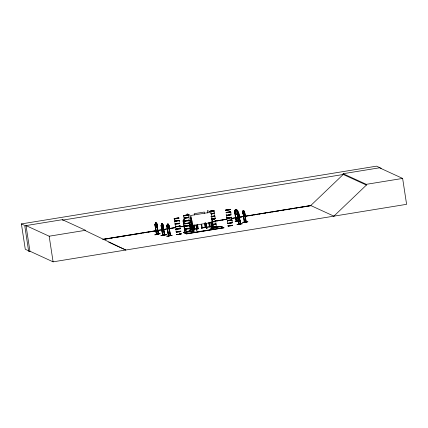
<?xml version="1.0" encoding="UTF-8"?>
<svg xmlns="http://www.w3.org/2000/svg" width="428" height="428" viewBox="0 0 428 428"><rect width="100%" height="100%" fill="white"/><g stroke="black" fill="none" stroke-linecap="round" stroke-linejoin="round"><path stroke-width="0.64" d="M175.448 221.041L174.533 221.051L174.18 218.649M176.315 226.674L175.341 226.642L175.196 224.197M179.519 223.063L175.122 223.876L174.79 222.683M175.566 226.808L175.378 226.449L175.849 226.289M176.245 229.13L175.769 229.344L180.546 228.734L175.994 229.376M180.905 231.066L176.181 231.832L176.657 231.618M177.09 234.432L176.561 234.619L180.867 234.095M178.888 217.991L174.645 218.729M178.92 218.173L178.449 218.387M178.893 217.932L178.444 218.248M180.081 225.738L179.22 226.321L175.566 226.797M179.225 226.332L180.145 226.155L178.064 226.626M179.974 226.139L180.118 225.898L177.443 226.546M180.477 228.263L175.753 229.034L176.229 228.82M188.218 217.461L188.695 217.296L188.352 215L183.612 215.675L186.886 214.974M183.66 215.91L185.961 215.37M188.224 217.461L183.97 218.018L183.623 215.616M184.875 220.837L189.181 220.206L184.415 221.126L189.192 220.516L188.283 220.832L184.479 221.233M185.757 223.737L184.843 223.737L184.816 223.416M190.176 228.006L185.629 228.745M188.336 214.893L185.768 215.343M188.946 218.885L188.957 220.169M189.518 222.699L189.577 223.031L188.122 223.4M190.738 230.681L189.855 231.157L186.212 231.634M210.228 211.357L209.308 211.379L213.567 210.587M214.032 210.597L211.833 211.202M210.581 213.706C212.614 214.011 216.397 212.721 213.556 210.587M214.642 214.583L214.813 215.803L211.009 216.504M211.582 216.761L214.893 216.22L211.619 216.921M211.983 219.28L211.443 219.345L215.241 218.473M215.878 223.71L215.862 222.565M212.218 227.332L216.301 226.573L216.113 224.202L211.496 224.684M216.301 226.669L216.44 226.385M225.636 210.357L226.546 210.041M229.413 209.752L225.599 210.207L230.152 209.329M226.979 218.12L226.61 215.61M226.792 217.863L226.819 218.194L227.733 218.184M232.153 222.453L227.594 223.245L227.407 220.789M228.012 225.845C228.803 226.348 232.516 225.802 232.548 225.112M230.307 209.346L229.413 209.763M234.913 211.132L236.556 221.281L236.342 220.944M237.829 212.78L237.492 210.758M242.756 211.978C243.537 207.992 242.483 213.347 243.767 214.144L244.158 214.144C244.415 213.117 244.549 210.18 243.083 210.357L242.917 211.951M240.445 223.807L236.989 224.486L240.429 223.635M240.37 223.828L240.493 224.181L238.744 213.968M246.041 221.576L242.681 222.383M186.244 230.66L184.639 230.895L183.12 220.741L183.398 220.698M196.404 229.702L196.955 230.12L196.409 229.681M158.028 234.458L154.754 234.811L158.141 234.437M160.907 235.737L164.299 235.373L160.976 235.512M170.012 235.678L166.669 236.245L169.948 235.908M242.927 211.908L244.532 222.121L244.393 221.725M155.257 224.363L156.787 234.539L156.605 234.18M161.41 225.299L162.929 235.475M162.988 224.844L163.4 226.423L162.961 228.22L162.298 228.413L161.399 226.99L162.335 228.408L162.993 228.215M184.468 219.623L184.452 221.281M237.144 214.037L237.503 212.406L238.107 212.411L238.926 214.032M239.166 215.616L238.808 217.242L239.188 215.626M244.805 213.572L244.42 215.182L243.821 215.182L242.981 213.577L242.772 211.956M244.784 213.556L244.404 215.145M156.787 223.807L158.371 234.089L156.434 234.614L154.909 224.459L156.557 234.603L154.995 224.443L155.439 222.646L156.097 222.453L156.98 223.898L157.247 225.486L156.841 227.279L156.14 227.477L155.241 226.054M156.841 227.279L157.183 225.481M162.549 235.175C162.854 235.068 162.373 235.619 164.662 234.988L163.121 224.812L162.223 223.395L161.559 223.582L161.153 225.379L162.817 235.491M161.597 223.582L161.404 225.267M168.579 235.994L166.909 225.882L167.316 224.09L168.017 223.892L168.916 225.315L169.162 226.926L168.755 228.723L168.054 228.916L167.155 227.493M166.936 225.893L167.353 224.085L167.476 227.006L168.054 227.835L168.482 227.712L168.755 226.637L168.011 223.94M184.094 218.997L183.901 221.87L184.88 222.71M210.501 226.583L211.774 226.68M210.49 226.615L211.93 226.46M210.656 226.53L211.924 226.647M184.8 223.55L185.319 223.764M211.737 227.316L212.229 227.102M226.749 218.039L228.236 217.847M193.312 231.912L192.793 231.687L193.467 231.698M192.958 231.65L193.52 231.901M194.729 229.205L193.847 229.082M202.037 228.231L201.46 227.819M205.67 227.161L206.194 227.364L205.675 227.145L205.82 227.616L205.269 227.177L205.82 227.616M184.752 230.692L184.131 231.115L184.912 230.644M184.297 231.056L185.014 230.451L185.073 230.826L184.896 230.489M156.841 225.192L156.562 226.273L156.134 226.396L155.557 225.561L155.418 222.683L156.097 222.496L156.653 223.988L158.344 234.095L156.937 223.903L158.488 234.052L156.659 234.555M238.401 213.989L237.877 210.827L236.507 209.34L235.389 209.458L234.533 211.186L234.779 212.796L236.149 214.278L237.224 214.128M235.411 209.453L234.571 211.197L234.967 211.138M237.503 213.561L238.107 212.411L239.038 214.011L240.622 224.154L240.242 223.817M237.535 213.593L238.123 212.438L237.481 212.459L237.433 214.037L239.033 224.149M175.341 226.605L178.653 226.225M184.077 218.954L183.056 220.741L183.302 222.351L184.816 223.78M192.086 220.57L191.412 221.656L190.583 221.795M237.069 224.459L240.568 223.78M231.045 218.489L310.749 205.526L343.251 174.458L343.138 173.715L379.492 167.803L402.636 178.423L406.6 204.322L53.088 261.84L29.944 251.22L28.681 251.439L24.835 226.278M333.894 216.145L366.4 185.073L366.282 184.334L343.138 173.715M183.473 220.688L185.003 230.831M184.912 230.483L184.666 230.879M185.008 230.574L186.207 230.398M201.984 228.215L201.31 228.044M174.185 218.756L175.635 218.371M176.561 218.655L176.93 218.628M183.623 215.717L185.666 215.15M185.848 215.386L185.961 215.375M174.688 221.094L179.15 220.415M186.881 215.321L188.336 214.947L186.881 214.974M174.71 221.239L179.172 220.559M174.768 221.399L179.327 220.805M184.126 218.061L188.588 217.381M184.152 218.205L188.609 217.526M175.116 223.898L179.578 223.218M175.138 224.042L179.6 223.363M184.564 220.693L184.875 220.832M209.324 211.421L213.893 210.678M175.608 226.797L178.101 226.68M212.021 211.368L209.351 211.609L213.593 210.822M184.982 223.346L186.859 223.325M212.01 211.213L213.893 210.967M184.832 223.603L189.379 222.886L189.192 220.516M184.848 223.7L185.313 223.667M188.641 223.197L189.556 222.913L187.475 223.229M185.431 226.342L189.829 225.818M176.422 232.179L179.525 231.955M185.624 228.745L186.1 228.584M226.535 210.341L230.339 209.634L227.648 209.811M226.54 210.041L227.931 209.816L227.519 209.886M176.652 231.783L176.176 232.003L180.798 231.2M211.015 216.675L214.717 215.883M185.859 229.141L189.502 228.814M176.673 231.928L176.197 232.142L180.819 231.339M186.094 228.75L185.613 228.964L190.241 228.161M186.116 228.894L185.634 229.108L190.262 228.306M226.112 212.341L230.505 211.673M226.102 212.507L230.564 211.828M226.123 212.652L230.585 211.972M226.182 212.807L230.574 212.144M186.201 231.329L186.223 231.489M180.825 233.934L181.306 233.774M215.241 218.515L214.31 218.724L215.22 218.457L214.893 216.22M181.322 233.832L180.391 234.036M181.338 233.929L180.418 234.191M211.994 219.371L215.113 218.649M189.294 231.104L190.765 230.794M226.53 215.305L230.992 214.626M226.551 215.45L231.013 214.77M211.806 221.854L215.509 221.062M211.828 221.998L215.53 221.206M226.958 217.793L231.029 217.365M211.555 224.844L215.642 224.411M226.979 217.975L227.289 218.114M227.022 218.21L231.088 217.782M216.044 223.78L211.32 224.497L211.796 224.283M211.79 224.449L211.314 224.668L215.937 223.865M216.113 224.251L215.637 224.411M231.361 217.456L230.612 217.643M229.478 218.034L231.548 217.467L231.329 217.13M227.332 220.318L231.89 219.725M227.343 220.634L231.971 219.976L227.161 220.613L227.637 220.393M215.963 226.599L216.44 226.433M232.211 222.608L227.61 223.555L232.233 222.753M227.835 223.593L232.222 222.924M228.006 225.85L228.488 225.684M237.54 210.865L237.898 212.759M192.231 230.97L192.316 231.345L189.818 215.027L187.164 213.807L187.357 215.075M192.456 231.318L190.711 221.174L192.413 231.297M210.041 226.46L209.378 226.54M212.497 227.68L212.652 228.006M158.29 233.693L158.344 233.683M158.526 234.041L158.456 233.672M168.686 235.989L167.123 225.7M164.336 235.052L163.095 226.803M170.034 235.186L170.381 235.116L170.028 235.186M166.829 225.904L167.145 225.84L166.829 225.904L168.359 236.058L170.44 235.486L168.878 225.321M174.656 218.494L174.169 218.66L178.455 218.157M185.656 215.37L185.88 215.396M174.185 218.794L176.24 218.66M176.882 218.323L176.373 218.424M211.266 211.095L211.528 211.09M213.577 210.902L213.877 210.731M213.904 210.967L211.801 211.379M179.594 223.678L175.031 224.32M214.305 213.54L211.191 214.118M225.797 210.234L226.107 210.137M227.787 209.704L225.583 210.121M175.844 226.359L175.373 226.524L175.849 226.524M189.427 223.245L184.875 223.887M185.672 225.781L185.196 225.947L189.748 225.203M185.666 225.947L185.185 226.166L189.813 225.363M185.688 226.091L185.206 226.31L189.834 225.508M176.224 228.985L175.748 229.151L180.37 228.397M231.018 217.365L231.355 217.189M231.05 217.542L231.355 217.29M231.083 217.782L231.393 217.547M186.512 231.238L186.036 231.468L186.945 231.441L186.196 231.473M186.212 231.489L186.972 231.297L186.528 231.404M176.759 234.432L177.074 234.276M190.299 231.05L190.61 230.96M231.484 220.361L231.794 220.12M211.892 227.033L212.208 226.942L211.892 227.097M228.065 223.197L227.75 223.437M216.317 226.669L215.557 226.861M228.482 225.749L228.006 225.914L228.488 225.914M228.477 225.92L232.559 225.256M232.244 225.353L232.752 225.289M235.437 209.495L235.298 212.347L236.17 213.224L236.893 213.149L237.46 212.117L236.518 209.378M236.165 209.629L236.85 211.673L236.213 212.374L235.662 211.079L235.801 209.672L236.186 209.624M234.779 212.796L236.16 214.235M236.149 220.944L236.459 220.912M237.08 220.837L235.015 221.629L237.112 221.051M236.24 221.313L234.533 211.186L236.122 221.34L239.455 220.976L239.086 220.634M239.017 220.762L236.449 221.035M240.456 220.671L238.492 221.062M238.54 221.228L240.429 220.65M240.402 220.495L240.6 220.682L238.674 221.217M155.027 224.449L154.909 224.459M164.555 234.988L162.982 224.77M162.619 235.544L161.067 225.396L161.356 225.337M162.918 224.887L162.255 223.389M156.183 227.429L156.787 227.247M167.824 224.208L167.616 225.706L168.027 226.974L168.364 226.23L167.792 224.213M168.857 225.342L168.562 225.406M168.06 228.873L168.739 228.686L169.162 226.926M158.253 233.838L156.734 234.276M163.068 235.1L166.353 234.763M164.411 234.774L162.891 235.213M166.251 234.811L162.94 234.945L166.257 234.758M170.173 235.282L168.648 235.716M197.838 228.386C200.181 229.419 192.397 228.713 194.906 229.231L194.2 224.796M194.499 229.296L193.857 224.85M197.859 228.75L197.222 224.304L197.902 228.745M201.224 224.304C201.321 229.611 203.123 228.857 201.567 224.251M201.77 228.113L205.563 227.509L205.451 227.134L205.13 227.568L204.493 223.122M193.285 231.794C192.739 230.986 194.392 231.682 193.269 231.778L190.797 215.466L210.983 212.181L213.529 228.499L211.94 218.355L211.582 218.403L213.128 228.563L213.968 228.413L212.925 227.637L212.973 227.958M213.23 228.531L212.186 227.76L213.198 228.552M190.663 229.585L190.262 229.643L190.626 229.574M193.713 229.087C193.531 229.108 194.344 233.308 193.124 225.647M194.103 229.397C189.032 229.055 189.508 230.655 191.578 229.606M244.656 211.951L244.329 211.983L244.656 211.951L246.223 222.1L244.335 222.127L244.474 221.752M244.318 222.121L242.794 211.972L243.077 211.951M246.17 221.731L242.601 222.437M240.295 224.186L238.69 213.909M196.848 229.611L196.752 230.007L195.954 225.064M168.418 235.673L168.29 235.684M168.53 236.031L167.006 225.85M162.795 235.491L161.067 225.396M210.078 226.835L209.42 222.549M212.684 228.028L211.78 222.421M210.662 222.18L211.352 226.626L211.379 226.246M174.645 218.499L177.989 217.954M178.439 218.237L176.587 218.633L176.892 218.638M176.941 218.665L174.378 218.965M178.455 218.387L176.834 218.687M209.795 211.255L210.234 211.154M211.293 211.079L211.512 211.106M227.851 209.843L227.733 209.8M229.429 209.897L229.863 209.795M188.277 220.832L188.716 220.73M179.172 226.054L179.915 225.716M179.648 226.112L178.663 226.342M214.332 218.879L214.781 218.778M213.208 219.334L215.118 218.799M231.045 217.424L230.05 217.579M189.502 228.814L190.251 228.477M231.489 220.361L227.241 220.912M189.829 231.002L190.289 230.96M177.529 234.33L176.775 234.528L179.257 234.244M212.224 227.108L212.668 227.006M215.99 226.663L212.641 227.14L214.407 226.979M228.943 225.743L227.99 226.054L232.265 225.406M205.922 227.086L206.35 227.027L206.012 227.086M208.693 222.469L209.436 226.91C209.977 225.931 209.501 227.626 209.131 223.047M213.476 228.129L213.058 228.194L213.92 228.097M211.346 226.251L211.657 226.556L211.084 222.753M211.346 226.615L211.71 226.562M238.412 216.584L239.108 221.03L238.476 216.568M206.05 223.427L206.804 228.37L205.879 223.453M187.421 215.209L183.612 215.664M210.223 211.063L210.763 210.951M175.084 218.398L175.63 218.285M176.941 218.531L176.234 218.649M188.646 223.175L186.881 223.486M213.802 218.981L214.326 218.788L211.421 219.222M178.637 226.161L179.188 226.118M213.834 219.243L214.375 219.136M178.701 226.583L179.236 226.476M230.617 217.627L227.273 218.098M230.622 217.649L228.873 218.039M214.235 221.822L215.519 221.378M179.525 231.955L180.809 231.511M188.721 231.361L189.85 231.061M215.011 226.877L215.546 226.765M180.397 234.036L179.257 234.244M180.413 234.095L178.048 234.48M243.676 210.399L244.538 211.972M243.318 210.608C245.116 213.406 242.938 214.423 243.355 210.597M238.064 212.459L238.781 215.247L238.54 216.204L238.155 216.204L237.62 215.247M237.503 210.886C239.3 211.625 238.054 219.195 237.743 212.657M238.246 217.194L237.369 215.632L237.123 214.021L237.46 214.011M242.981 213.577L243.858 215.177M238.792 217.199L238.203 217.242M244.458 222.127L243.462 214.487M245.87 221.859L244.49 221.854M244.441 222.228L247.951 221.774L244.575 222.432M238.995 223.892L240.376 223.892M238.829 224.288L242.227 223.646M193.975 229.044L194.034 229.413M238.615 215.921L239.423 220.992L238.68 215.899M190.663 229.959L189.813 224.235M194.007 229.403L193.467 225.593M198.234 228.686L197.559 224.245M206.039 227.461L205.344 223.02M193.659 231.719L192.081 221.576L191.739 221.629L192.097 221.581M185.078 215.343L185.688 215.279M212.582 211.02L211.362 211.229M175.635 218.382L176.86 218.184M188.122 223.395L185.741 223.619M213.786 218.89L211.962 219.168M178.663 226.31L175.86 226.685M230.066 217.633L228.841 217.836M214.235 221.822L211.876 222.159M189.31 231.168L186.945 231.5L187.501 231.537M164.475 235.036L163.271 226.749M108.723 242.184L125.795 250.016L85.595 230.772L85.52 230.296L62.376 219.676L26.022 225.588L29.976 251.434L25.284 249.278L21.4 223.908L376.544 166.16L381.236 168.311M343.304 174.48L62.445 220.153L62.376 219.676M366.282 184.334L402.636 178.423M26.022 225.588L49.167 236.208L85.52 230.296M189.77 218.039L191.059 217.836M189.797 218.082L191.043 217.879L191.616 218.869M190.241 218.221L190.653 218.157L191.396 220.169L190.653 220.928L190.155 220.372M190.524 222.822L191.765 222.624M103.255 239.268L175.71 227.482M185.591 225.877L179.664 226.84L185.645 225.904M189.545 225.235L192.177 224.807M215.236 221.057L227.091 219.131M175.764 227.509L102.592 239.375M189.599 225.262L192.231 224.828M215.289 221.083L227.145 219.152M231.099 218.51L310.803 205.552M103.287 239.509L109.889 238.439M111.21 238.225L112.532 238.005M113.848 237.791L125.73 235.86M127.052 235.646L128.368 235.432M129.689 235.218L141.572 233.287M142.888 233.073L144.209 232.859M145.531 232.639L146.852 232.425M148.168 232.211L157.413 230.708M158.729 230.494L160.051 230.28M161.372 230.066L162.688 229.852M164.01 229.638L165.331 229.424M169.29 228.777L173.249 228.135M174.571 227.921L175.892 227.707M179.851 227.059L181.172 226.845M182.494 226.631L183.81 226.417M190.412 225.342L191.733 225.128M216.814 221.051L218.13 220.837M219.452 220.623L220.773 220.409M222.095 220.19L223.411 219.976M224.732 219.762L226.054 219.548M232.65 218.473L233.972 218.259M235.293 218.045L236.614 217.831M237.931 217.617L239.252 217.403M240.573 217.189L241.895 216.975M243.211 216.755L244.532 216.541M245.854 216.327L247.175 216.113M248.491 215.899L249.813 215.685M251.134 215.471L252.456 215.257M253.772 215.038L255.093 214.824M256.415 214.61L257.731 214.396M259.052 214.182L260.374 213.968M261.695 213.754L263.011 213.54M264.333 213.321L265.654 213.107M266.976 212.893L268.292 212.679M269.613 212.465L270.935 212.251M272.256 212.037L273.572 211.823M274.894 211.609L276.215 211.389M277.537 211.175L278.853 210.961M280.174 210.747L281.496 210.533M282.812 210.319L284.133 210.105M285.455 209.891L286.776 209.672M288.092 209.458L289.414 209.244M290.735 209.03L292.057 208.816M293.373 208.602L294.694 208.388M296.015 208.174L297.337 207.954M298.653 207.741L299.975 207.526M301.296 207.312L310.535 205.809M192.349 225.615L212.534 222.33M194.895 228.975L197.838 228.493M202.166 227.792L205.108 227.311M190.316 229.809L193.627 229.194M206.366 227.134L211.839 226.455M198.597 228.761L197.998 228.359L198.752 228.745M205.852 227.573L205.317 227.332L205.729 227.348M211.849 226.508L206.002 227.45L205.328 223.015M198.03 228.573L198.758 228.761M209.56 226.701L210.212 226.91M206.59 228.012L206.783 228.359M207.179 228.429L206.574 228.124M212.186 227.76L221.228 226.289L223.93 227.824L186.346 233.934L183.692 232.72L183.644 232.399L192.686 230.933L193.681 231.388L191.947 231.05L191.995 231.366L193.729 231.703L192.686 230.933M192.349 231.034L184.473 232.324L184.522 232.645L184.377 232.281L187.079 233.816L184.955 232.843M213.021 227.685L220.591 226.455L220.639 226.77M183.692 232.72L194.301 231.029L190.497 231.618M210.726 228.301L214.54 227.744M213.476 228.349L213.995 228.573L213.235 228.172L213.781 228.408M183.644 232.399L186.298 233.618L223.881 227.503M185.677 215.231L187.881 214.979M209.479 211.486L211.999 211.229M186.319 215.664L183.655 215.905M227.653 209.677L229.413 209.458M226.064 210.132L225.754 210.137L230.152 209.479L229.852 209.415M227.637 209.977L228.274 209.966M212.582 219.211L213.219 219.2M186.865 223.384L187.491 223.293M213.24 219.35L212.021 219.521M186.924 223.742L187.539 223.651M177.427 226.423L178.048 226.332M190.642 229.948L189.829 224.245M246.063 222.095L244.559 211.962M188.711 231.275L187.485 231.446M238.835 224.154L237.187 214.032M213.112 228.188L213.117 228.568M170.312 235.496L168.916 225.315M205.472 227.509L204.83 223.063M238.856 224.154L237.497 215.279M210.223 211.368L211.362 211.223M210.758 211.309L211.373 211.314M228.295 209.741L228.894 209.661M176.86 218.173L178.444 218.018M211.132 213.818L214.289 213.085M211.154 213.963L214.31 213.23M186.282 223.56L186.886 223.502M228.258 218.034L228.857 217.948M228.873 218.05L227.728 218.173M186.897 223.603L185.757 223.726M212.341 221.629L215.45 220.907M177.422 226.364L176.288 226.556M176.839 226.599L177.443 226.519M214.423 226.696L215.027 226.615M188.721 230.992L189.326 230.911M179.284 234.025L180.429 233.891M179.284 234.03L179.888 233.956M228.857 209.415L229.397 209.356M226.498 210.116L227.049 210.143M186.019 215.685L188.197 215.118M234.817 211.025L236.54 221.281M175.443 221.041L179.091 220.26M178.043 234.421L177.069 234.571M156.996 223.876L156.76 223.951M167.979 223.898L168.894 225.337M160.077 233.677L156.782 234.009L160.206 233.849M162.956 234.956L166.235 234.614M168.611 235.619L168.359 236.058M209.891 226.487L209.95 226.856L209.244 222.549M229.413 209.447L229.857 209.426M226.546 210.341L225.631 210.351M174.346 218.826L175.095 218.794M227.322 218.35L227.76 218.317M185.297 223.651L185.752 223.635M212.646 227.14L211.892 227.177M212.202 227.236L212.646 227.209M246.073 222.127L244.495 211.951M213.904 210.817L213.588 210.822L213.898 210.822M187.881 214.968L188.192 214.974M226.535 215.289L230.933 214.471M178.449 218.157L178.925 218.173M184.206 218.51L188.598 217.691M174.335 218.74L174.656 218.82M212.229 227.332L211.732 227.22M185.859 229.29L186.169 229.285M177.09 234.662L176.593 234.485M238.717 214.037L239.038 214.011M240.622 224.149L238.706 224.186L237.16 214.016M238.883 224.47L242.264 223.812M245.897 222.127L244.324 211.972M210.635 226.391L211.908 226.487M231.002 214.942L226.444 215.733M213.315 228.349L213.754 228.397M205.328 227.348L206.029 227.584M193.879 229.242L194.558 229.478L194.034 229.215M194.189 229.173L194.767 229.413L193.814 229.071M194.275 231.002L190.492 231.639M196.345 229.884L196.955 230.12L196.126 225.037M343.251 174.458L366.4 185.073M310.749 205.526L333.947 216.167M210.052 211.737L207.403 210.517L207.789 213.053M221.806 226.851L223.93 227.824M189.246 224.202L191.37 225.176M193.847 229.28L194.366 229.451M190.005 229.708L190.53 229.916M190.005 229.879L190.562 230.125M21.4 223.908L26.092 226.064M167.177 227.471L168.092 228.91M237.898 212.668L238.305 214.037M226.203 214.096L226.375 215.263M223.047 227.584L223.095 227.899L186.983 233.768L186.934 233.453M221.228 226.289L221.276 226.605L210.699 228.14L214.514 227.733M211.694 222.464L212.556 228.049L211.651 222.442M209.372 222.528L210.009 226.963M204.498 213.31L204.306 212.042L194.216 213.684L194.408 214.952M205.686 222.967L206.328 227.412L205.67 222.956M192.969 231.468L192.991 231.821M192.044 231.093L192.092 231.409M189.781 226.203L189.973 227.471M186.298 233.618L186.346 233.934M179.321 220.752L179.503 221.918M176.01 230.665L176.181 231.832M168.841 225.989L170.248 235.539L168.857 227.305M49.167 236.208L53.088 261.84M161.613 223.619L161.714 226.498L162.292 227.332L162.72 227.209L162.998 226.134L162.811 224.925L162.255 223.432L161.613 223.619M156.445 224.786L156.113 225.535L155.696 222.828L156.445 224.786M162.603 225.722L162.266 226.471L161.854 223.764L162.603 225.722M164.625 234.608L164.272 234.678L164.625 234.608M172.12 235.288L168.702 235.448L172.12 235.277M238.664 223.807L238.99 223.785L238.664 223.817M231.297 225.353L230.697 225.428L231.302 225.358M223.143 227.626L220.49 226.407L223.191 227.942L223.143 227.626M230.917 213.331L230.74 212.165L230.911 213.331M232.142 221.308L231.96 220.147L232.137 221.313"/></g></svg>
